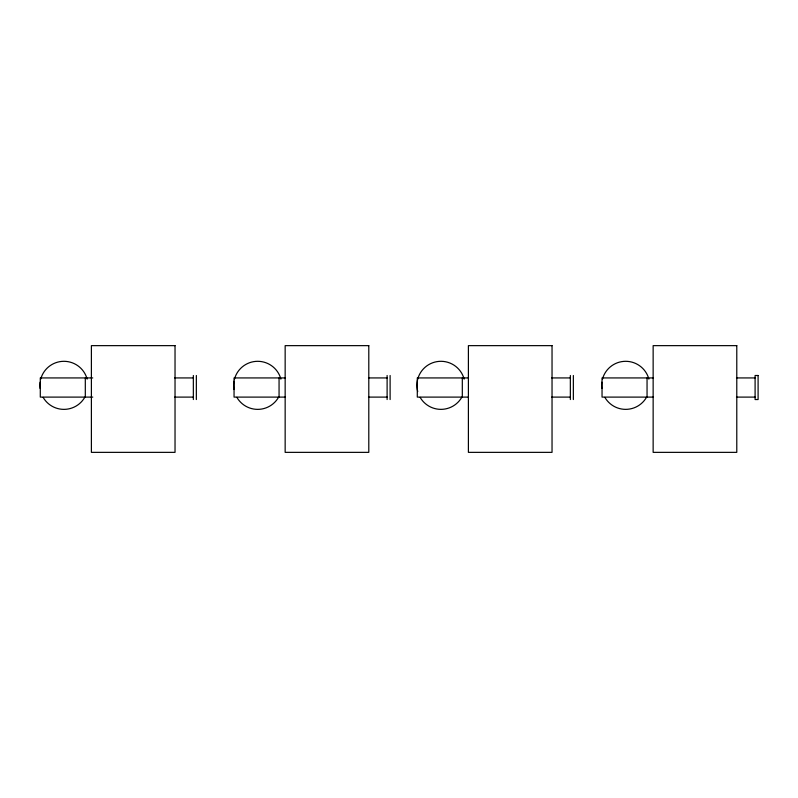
<?xml version="1.0" encoding="UTF-8"?>
<svg xmlns="http://www.w3.org/2000/svg" width="798" height="798" viewBox="0 0 798 798"><rect width="100%" height="100%" fill="white"/><g stroke="black" fill="none" stroke-linecap="round" stroke-linejoin="round"><path stroke-width="1.2" d="M92.758 377.933L40.289 377.933L40.289 397.105L92.758 397.105M174.722 377.933L193.345 377.933M285.275 377.933L234.053 377.933L234.053 397.105L285.275 397.105M368.476 377.933L387.11 377.933M468.516 377.933L417.294 377.933L417.294 397.105L468.516 397.105M551.727 377.933L570.351 377.933M653.263 377.933L602.041 377.933L602.041 397.105L653.263 397.105M736.474 377.933L755.098 377.933M174.722 397.105L193.345 397.105M368.476 397.105L387.11 397.105M551.727 397.105L570.351 397.105M736.474 397.105L755.098 397.105M647.048 377.933L647.048 397.105M573.353 375.499L573.353 399.539M570.351 375.499L570.351 399.539M462.311 377.933L462.311 397.105M390.112 375.499L390.112 399.539M387.11 375.499L387.11 399.539M279.061 377.933L279.061 397.105M196.348 375.499L196.348 399.539M193.345 375.499L193.345 399.539M85.306 377.933L85.306 397.105M646.49 397.354A24.03 24.03 0 0 1 604.874 397.354M601.852 388.476A24.03 24.03 0 0 1 601.852 382.202M602.47 379.12A24.03 24.03 0 0 1 648.894 379.12M461.743 397.354A24.03 24.03 0 0 1 420.127 397.354M417.723 391.559A24.03 24.03 0 0 1 434.711 362.122A24.03 24.03 0 0 1 464.147 379.12M278.502 397.354A24.03 24.03 0 0 1 236.876 397.354M234.023 389.514A24.03 24.03 0 0 1 234.023 381.155M234.482 379.12A24.03 24.03 0 0 1 280.906 379.12M84.748 397.354A24.03 24.03 0 0 1 43.122 397.354M40.109 388.476A24.03 24.03 0 0 1 40.109 382.202M40.718 379.12A24.03 24.03 0 0 1 87.142 379.12M175.031 345.644L91.391 345.644L91.391 452.356L175.031 452.356L175.031 345.644M368.796 345.644L285.155 345.644L285.155 452.356L368.796 452.356L368.796 345.644M552.036 345.644L468.396 345.644L468.396 452.356L552.036 452.356L552.036 345.644M736.783 345.644L653.143 345.644L653.143 452.356L736.783 452.356L736.783 345.644M758.1 375.499L755.098 375.499L755.098 399.539L758.1 399.539L758.1 375.499"/></g></svg>
